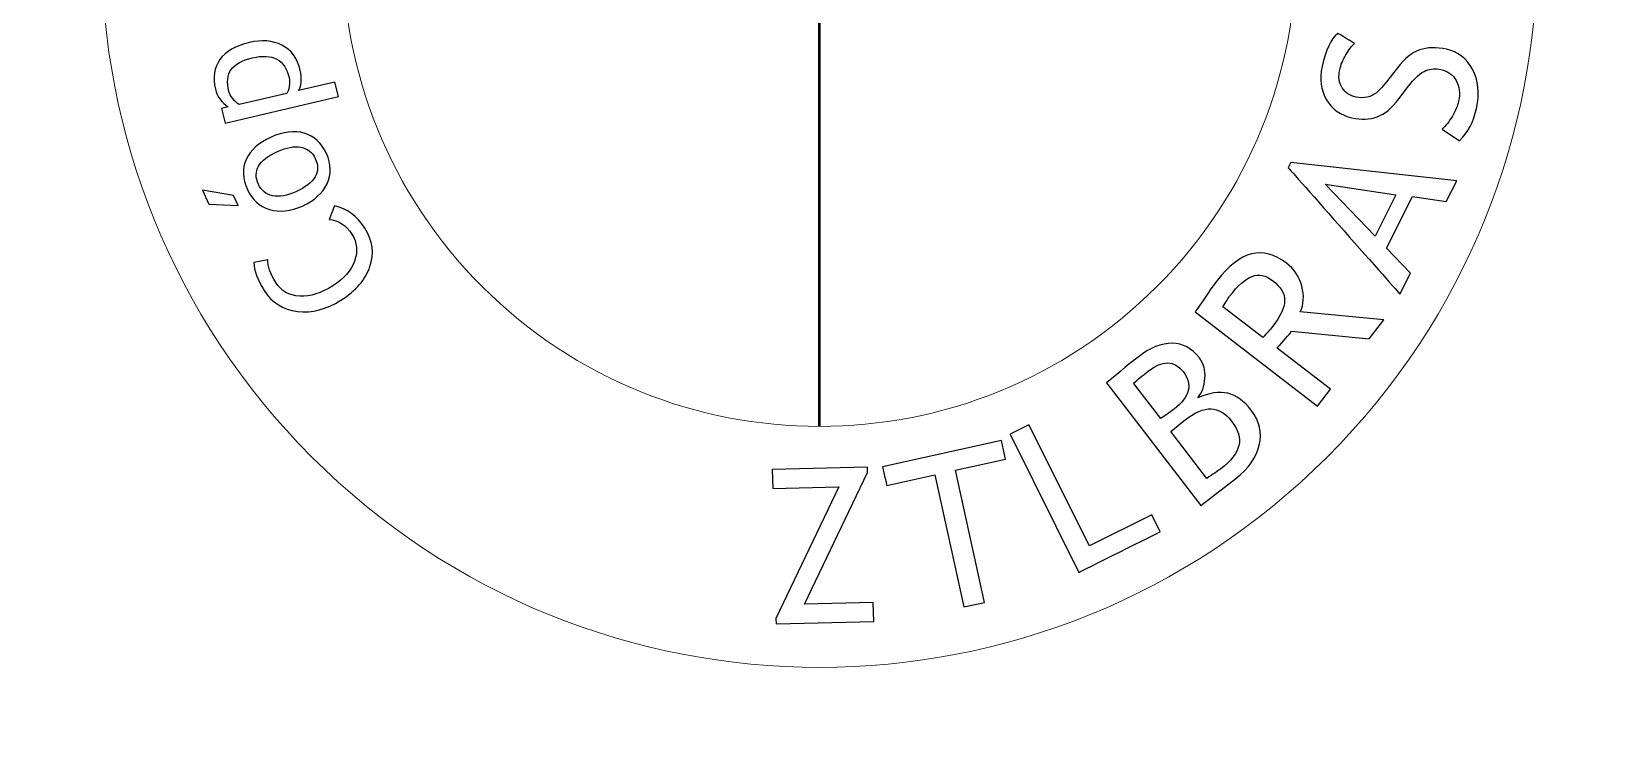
# Model space of a CAD drawing. Header units: millimetres. Extents: x 4980 to 5188, y 1170 to 1461.
# Drawn here: x 5008.35 to 5052.25, y 1243.52 to 1263.18 of the extents above; entities that cross this region are included whole.
import ezdxf

# ---------------------------------------------------------------- set-up
doc = ezdxf.new("R2010")
doc.units = ezdxf.units.MM
doc.layers.add('Camada 1', color=7, linetype='Continuous')

msp = doc.modelspace()

# ---------------------------------------------------------------- linework, layer by layer
at = {"layer": 'Camada 1', "lineweight": 20}
for points in [[(5016.15809, 1279.6102), (5023.96858, 1287.42069), (5036.63188, 1287.42069), (5044.44237, 1279.6102), (5044.44237, 1279.6102), (5052.25285, 1271.79971), (5052.25285, 1259.13641), (5044.44237, 1251.32593), (5044.44237, 1251.32593), (5036.63188, 1243.51544), (5023.96858, 1243.51544), (5016.15809, 1251.32593), (5016.15809, 1251.32593), (5008.3476, 1259.13641), (5008.3476, 1271.79971), (5016.15809, 1279.6102)], [(5020.90349, 1274.8648), (5026.09316, 1280.05447), (5034.5073, 1280.05447), (5039.69697, 1274.8648), (5039.69697, 1274.8648), (5044.88664, 1269.67513), (5044.88664, 1261.26099), (5039.69697, 1256.07132), (5039.69697, 1256.07132), (5034.5073, 1250.88165), (5026.09316, 1250.88165), (5020.90349, 1256.07132), (5020.90349, 1256.07132), (5015.71382, 1261.26099), (5015.71382, 1269.67513), (5020.90349, 1274.8648)]]:
    msp.add_open_spline(points, degree=3, knots=[0, 0, 0, 0, 0.2, 0.2, 0.2, 0.2, 0.4, 0.4, 0.4, 0.4, 0.6, 0.6, 0.6, 0.6, 1, 1, 1, 1], dxfattribs=at)
at = {"layer": 'Camada 1', "lineweight": 50}
msp.add_open_spline([(5030.30023, 1252.18845), (5030.30023, 1252.18845), (5030.30023, 1278.74767), (5030.30023, 1278.74767)], degree=3, dxfattribs=at)
at = {"layer": 'Camada 1'}
for points, knots in [([(5015.78884, 1261.53245), (5015.78884, 1261.53245), (5016.80156, 1261.76834), (5016.80156, 1261.76834), (5016.80156, 1261.76834), (5016.80156, 1261.76834), (5016.89554, 1261.36493), (5016.89554, 1261.36493), (5016.89554, 1261.36493), (5016.89554, 1261.36493), (5013.73816, 1260.6294), (5013.73816, 1260.6294), (5013.73816, 1260.6294), (5013.73816, 1260.6294), (5013.64419, 1261.0328), (5013.64419, 1261.0328), (5013.64419, 1261.0328), (5013.64419, 1261.0328), (5013.83065, 1261.07629), (5013.83065, 1261.07629), (5013.83065, 1261.07629), (5013.64185, 1261.19311), (5013.52228, 1261.35949), (5013.47194, 1261.57558), (5013.47194, 1261.57558), (5013.39684, 1261.89802), (5013.43891, 1262.17231), (5013.59738, 1262.39823), (5013.59738, 1262.39823), (5013.75662, 1262.62422), (5014.02984, 1262.78247), (5014.41663, 1262.87255), (5014.41663, 1262.87255), (5014.76142, 1262.95288), (5015.06441, 1262.9282), (5015.32477, 1262.79824), (5015.32477, 1262.79824), (5015.5852, 1262.66848), (5015.75518, 1262.43217), (5015.83488, 1262.09028), (5015.83488, 1262.09028), (5015.85729, 1261.99405), (5015.86464, 1261.8877), (5015.85602, 1261.7706), (5015.85602, 1261.7706), (5015.84767, 1261.6528), (5015.82491, 1261.5736), (5015.78884, 1261.53245)], [0, 0, 0, 0, 0.07692308, 0.07692308, 0.07692308, 0.07692308, 0.15384615, 0.15384615, 0.15384615, 0.15384615, 0.23076923, 0.23076923, 0.23076923, 0.23076923, 0.30769231, 0.30769231, 0.30769231, 0.30769231, 0.38461538, 0.38461538, 0.38461538, 0.38461539, 0.46153846, 0.46153846, 0.46153846, 0.46153846, 0.53846154, 0.53846154, 0.53846154, 0.53846154, 0.61538462, 0.61538462, 0.61538462, 0.61538462, 0.69230769, 0.69230769, 0.69230769, 0.69230769, 0.76923077, 0.76923077, 0.76923077, 0.76923077, 0.84615385, 0.84615385, 0.84615385, 0.84615385, 1, 1, 1, 1]), ([(5048.13141, 1260.13697), (5048.13141, 1260.13697), (5047.64782, 1260.46118), (5047.64782, 1260.46118), (5047.64782, 1260.46118), (5047.74957, 1260.55204), (5047.84433, 1260.67197), (5047.9318, 1260.82025), (5047.9318, 1260.82025), (5048.01948, 1260.96945), (5048.07704, 1261.10677), (5048.1044, 1261.23313), (5048.1044, 1261.23313), (5048.15298, 1261.45749), (5048.13028, 1261.65117), (5048.03737, 1261.8138), (5048.03737, 1261.8138), (5047.94438, 1261.97651), (5047.8036, 1262.07883), (5047.61452, 1262.11984), (5047.61452, 1262.11984), (5047.47232, 1262.1506), (5047.33281, 1262.14091), (5047.19499, 1262.09177), (5047.19499, 1262.09177), (5047.05718, 1262.04262), (5046.88351, 1261.88027), (5046.67343, 1261.60683), (5046.67343, 1261.60683), (5046.67343, 1261.60683), (5046.44206, 1261.30108), (5046.44206, 1261.30108), (5046.44206, 1261.30108), (5046.24549, 1261.04214), (5046.04325, 1260.87568), (5045.83537, 1260.80172), (5045.83537, 1260.80172), (5045.62634, 1260.72705), (5045.39265, 1260.71821), (5045.13498, 1260.77407), (5045.13498, 1260.77407), (5044.82053, 1260.84217), (5044.58414, 1261.01025), (5044.42561, 1261.27753), (5044.42561, 1261.27753), (5044.26707, 1261.54468), (5044.22599, 1261.85206), (5044.30179, 1262.20179), (5044.30179, 1262.20179), (5044.40263, 1262.66721), (5044.54836, 1262.97516), (5044.7397, 1263.12436), (5044.7397, 1263.12436), (5044.7397, 1263.12436), (5045.20448, 1262.84625), (5045.20448, 1262.84625), (5045.20448, 1262.84625), (5045.13222, 1262.7819), (5045.05182, 1262.67619), (5044.96591, 1262.53074), (5044.96591, 1262.53074), (5044.87978, 1262.38423), (5044.82194, 1262.24507), (5044.79281, 1262.11072), (5044.79281, 1262.11072), (5044.75038, 1261.91485), (5044.77294, 1261.74889), (5044.85949, 1261.61327), (5044.85949, 1261.61327), (5044.94568, 1261.47658), (5045.07664, 1261.38975), (5045.25101, 1261.35199), (5045.25101, 1261.35199), (5045.35786, 1261.32887), (5045.46025, 1261.32816), (5045.55705, 1261.34916), (5045.55705, 1261.34916), (5045.65406, 1261.37024), (5045.73948, 1261.41026), (5045.81387, 1261.46895), (5045.81387, 1261.46895), (5045.88903, 1261.52757), (5046.00436, 1261.65746), (5046.15915, 1261.85566), (5046.15915, 1261.85566), (5046.15915, 1261.85566), (5046.39851, 1262.16488), (5046.39851, 1262.16488), (5046.39851, 1262.16488), (5046.59614, 1262.42361), (5046.80219, 1262.58922), (5047.0156, 1262.66502), (5047.0156, 1262.66502), (5047.22985, 1262.73969), (5047.48137, 1262.74556), (5047.77234, 1262.68255), (5047.77234, 1262.68255), (5048.08877, 1262.61404), (5048.32855, 1262.4287), (5048.49402, 1262.12719), (5048.49402, 1262.12719), (5048.65941, 1261.82561), (5048.69554, 1261.46195), (5048.60341, 1261.03676), (5048.60341, 1261.03676), (5048.52244, 1260.66348), (5048.36511, 1260.36317), (5048.13141, 1260.13697)], [0, 0, 0, 0, 0.03571429, 0.03571429, 0.03571429, 0.03571429, 0.07142857, 0.07142857, 0.07142857, 0.07142857, 0.10714286, 0.10714286, 0.10714286, 0.10714286, 0.14285714, 0.14285714, 0.14285714, 0.14285714, 0.17857143, 0.17857143, 0.17857143, 0.17857143, 0.21428571, 0.21428571, 0.21428571, 0.21428572, 0.25, 0.25, 0.25, 0.25, 0.28571429, 0.28571429, 0.28571429, 0.28571429, 0.32142857, 0.32142857, 0.32142857, 0.32142857, 0.35714286, 0.35714286, 0.35714286, 0.35714286, 0.39285714, 0.39285714, 0.39285714, 0.39285714, 0.42857143, 0.42857143, 0.42857143, 0.42857143, 0.46428571, 0.46428571, 0.46428571, 0.46428572, 0.5, 0.5, 0.5, 0.5, 0.53571429, 0.53571429, 0.53571429, 0.53571429, 0.57142857, 0.57142857, 0.57142857, 0.57142857, 0.60714286, 0.60714286, 0.60714286, 0.60714286, 0.64285714, 0.64285714, 0.64285714, 0.64285714, 0.67857143, 0.67857143, 0.67857143, 0.67857143, 0.71428571, 0.71428571, 0.71428571, 0.71428572, 0.75, 0.75, 0.75, 0.75, 0.78571429, 0.78571429, 0.78571429, 0.78571429, 0.82142857, 0.82142857, 0.82142857, 0.82142857, 0.85714286, 0.85714286, 0.85714286, 0.85714286, 0.89285714, 0.89285714, 0.89285714, 0.89285714, 0.92857143, 0.92857143, 0.92857143, 0.92857143, 1, 1, 1, 1]), ([(5014.13209, 1261.14651), (5014.13209, 1261.14651), (5015.45636, 1261.45495), (5015.45636, 1261.45495), (5015.45636, 1261.45495), (5015.48875, 1261.48917), (5015.51236, 1261.55111), (5015.52785, 1261.64155), (5015.52785, 1261.64155), (5015.54362, 1261.73128), (5015.54249, 1261.81486), (5015.52438, 1261.89222), (5015.52438, 1261.89222), (5015.40807, 1262.39179), (5015.06717, 1262.57599), (5014.50113, 1262.44412), (5014.50113, 1262.44412), (5014.21426, 1262.3773), (5014.01768, 1262.26897), (5013.91218, 1262.11949), (5013.91218, 1262.11949), (5013.80689, 1261.96993), (5013.78448, 1261.76508), (5013.8455, 1261.50338), (5013.8455, 1261.50338), (5013.85865, 1261.44696), (5013.89408, 1261.38282), (5013.95312, 1261.30978), (5013.95312, 1261.30978), (5014.01188, 1261.2373), (5014.07185, 1261.18271), (5014.13209, 1261.14651)], [0, 0, 0, 0, 0.11111111, 0.11111111, 0.11111111, 0.11111111, 0.22222222, 0.22222222, 0.22222222, 0.22222222, 0.33333333, 0.33333333, 0.33333333, 0.33333333, 0.44444444, 0.44444444, 0.44444444, 0.44444445, 0.55555556, 0.55555556, 0.55555556, 0.55555556, 0.66666667, 0.66666667, 0.66666667, 0.66666667, 0.77777778, 0.77777778, 0.77777778, 0.77777778, 1, 1, 1, 1]), ([(5015.893, 1258.31702), (5015.56526, 1258.16803), (5015.26049, 1258.1355), (5014.97899, 1258.22043), (5014.97899, 1258.22043), (5014.69749, 1258.30521), (5014.49151, 1258.49125), (5014.36063, 1258.77911), (5014.36063, 1258.77911), (5014.22274, 1259.08246), (5014.21263, 1259.36156), (5014.33036, 1259.61732), (5014.33036, 1259.61732), (5014.44753, 1259.87265), (5014.6777, 1260.07835), (5015.02156, 1260.23469), (5015.02156, 1260.23469), (5015.36345, 1260.39004), (5015.67217, 1260.42667), (5015.94801, 1260.345), (5015.94801, 1260.345), (5016.22336, 1260.26312), (5016.428, 1260.07475), (5016.56213, 1259.77953), (5016.56213, 1259.77953), (5016.69967, 1259.47682), (5016.70653, 1259.19616), (5016.58398, 1258.93659), (5016.58398, 1258.93659), (5016.46144, 1258.67715), (5016.23086, 1258.47046), (5015.893, 1258.31702)], [0, 0, 0, 0, 0.11111111, 0.11111111, 0.11111111, 0.11111111, 0.22222222, 0.22222222, 0.22222222, 0.22222222, 0.33333333, 0.33333333, 0.33333333, 0.33333333, 0.44444444, 0.44444444, 0.44444444, 0.44444445, 0.55555556, 0.55555556, 0.55555556, 0.55555556, 0.66666667, 0.66666667, 0.66666667, 0.66666667, 0.77777778, 0.77777778, 0.77777778, 0.77777778, 1, 1, 1, 1]), ([(5015.71248, 1258.7142), (5016.24422, 1258.95589), (5016.42446, 1259.2644), (5016.25398, 1259.63952), (5016.25398, 1259.63952), (5016.17478, 1259.81389), (5016.04156, 1259.91869), (5015.85383, 1259.95326), (5015.85383, 1259.95326), (5015.66602, 1259.98777), (5015.4488, 1259.94945), (5015.20209, 1259.83737), (5015.20209, 1259.83737), (5014.67713, 1259.59879), (5014.49901, 1259.29283), (5014.66879, 1258.91912), (5014.66879, 1258.91912), (5014.74685, 1258.74743), (5014.87844, 1258.64257), (5015.06469, 1258.60425), (5015.06469, 1258.60425), (5015.25088, 1258.56571), (5015.46647, 1258.60255), (5015.71248, 1258.7142)], [0, 0, 0, 0, 0.14285714, 0.14285714, 0.14285714, 0.14285714, 0.28571429, 0.28571429, 0.28571429, 0.28571429, 0.42857143, 0.42857143, 0.42857143, 0.42857143, 0.57142857, 0.57142857, 0.57142857, 0.57142857, 0.71428571, 0.71428571, 0.71428571, 0.71428572, 1, 1, 1, 1]), ([(5047.76301, 1258.43921), (5047.76301, 1258.43921), (5046.81782, 1258.58056), (5046.81782, 1258.58056), (5046.81782, 1258.58056), (5046.81782, 1258.58056), (5046.09593, 1257.1428), (5046.09593, 1257.1428), (5046.09593, 1257.1428), (5046.09593, 1257.1428), (5046.76443, 1256.4504), (5046.76443, 1256.4504), (5046.76443, 1256.4504), (5046.76443, 1256.4504), (5046.47028, 1255.86449), (5046.47028, 1255.86449), (5046.47028, 1255.86449), (5046.47028, 1255.86449), (5043.35872, 1259.38517), (5043.35872, 1259.38517), (5043.35872, 1259.38517), (5043.35872, 1259.38517), (5043.42894, 1259.52497), (5043.42894, 1259.52497), (5043.42894, 1259.52497), (5043.42894, 1259.52497), (5048.05448, 1259.0196), (5048.05448, 1259.0196), (5048.05448, 1259.0196), (5048.05448, 1259.0196), (5047.76301, 1258.43921), (5047.76301, 1258.43921)], [0, 0, 0, 0, 0.11111111, 0.11111111, 0.11111111, 0.11111111, 0.22222222, 0.22222222, 0.22222222, 0.22222222, 0.33333333, 0.33333333, 0.33333333, 0.33333333, 0.44444444, 0.44444444, 0.44444444, 0.44444445, 0.55555556, 0.55555556, 0.55555556, 0.55555556, 0.66666667, 0.66666667, 0.66666667, 0.66666667, 0.77777778, 0.77777778, 0.77777778, 0.77777778, 1, 1, 1, 1]), ([(5044.39223, 1258.92358), (5044.39223, 1258.92358), (5045.77908, 1257.47676), (5045.77908, 1257.47676), (5045.77908, 1257.47676), (5045.77908, 1257.47676), (5046.35523, 1258.6244), (5046.35523, 1258.6244), (5046.35523, 1258.6244), (5046.35523, 1258.6244), (5044.39223, 1258.92358), (5044.39223, 1258.92358)], [0, 0, 0, 0, 0.25, 0.25, 0.25, 0.25, 0.5, 0.5, 0.5, 0.5, 1, 1, 1, 1]), ([(5013.114, 1258.75634), (5013.114, 1258.75634), (5013.97922, 1258.60658), (5013.97922, 1258.60658), (5013.97922, 1258.60658), (5013.97922, 1258.60658), (5014.10451, 1258.33095), (5014.10451, 1258.33095), (5014.10451, 1258.33095), (5014.10451, 1258.33095), (5013.29085, 1258.36708), (5013.29085, 1258.36708), (5013.29085, 1258.36708), (5013.29085, 1258.36708), (5013.114, 1258.75634), (5013.114, 1258.75634)], [0, 0, 0, 0, 0.2, 0.2, 0.2, 0.2, 0.4, 0.4, 0.4, 0.4, 0.6, 0.6, 0.6, 0.6, 1, 1, 1, 1]), ([(5014.54073, 1256.74413), (5014.54073, 1256.74413), (5014.93275, 1256.82022), (5014.93275, 1256.82022), (5014.93275, 1256.82022), (5014.92094, 1256.64761), (5014.99441, 1256.43583), (5015.15443, 1256.18318), (5015.15443, 1256.18318), (5015.30377, 1255.94743), (5015.52523, 1255.82242), (5015.81904, 1255.80806), (5015.81904, 1255.80806), (5016.11291, 1255.79491), (5016.42022, 1255.88938), (5016.74061, 1256.09239), (5016.74061, 1256.09239), (5017.04721, 1256.28656), (5017.24909, 1256.51715), (5017.34653, 1256.78359), (5017.34653, 1256.78359), (5017.44453, 1257.05045), (5017.42042, 1257.29956), (5017.27384, 1257.53086), (5017.27384, 1257.53086), (5017.11453, 1257.78238), (5016.90303, 1257.92061), (5016.63985, 1257.94381), (5016.63985, 1257.94381), (5016.63985, 1257.94381), (5016.79286, 1258.32352), (5016.79286, 1258.32352), (5016.79286, 1258.32352), (5017.1385, 1258.24376), (5017.41738, 1258.03644), (5017.62987, 1257.70106), (5017.62987, 1257.70106), (5017.85268, 1257.34927), (5017.90118, 1256.99261), (5017.77553, 1256.62923), (5017.77553, 1256.62923), (5017.65009, 1256.2669), (5017.3799, 1255.95429), (5016.96412, 1255.69097), (5016.96412, 1255.69097), (5016.56221, 1255.43641), (5016.16043, 1255.33289), (5015.7578, 1255.38026), (5015.7578, 1255.38026), (5015.35539, 1255.42757), (5015.04624, 1255.62174), (5014.82937, 1255.96405), (5014.82937, 1255.96405), (5014.64382, 1256.25693), (5014.5478, 1256.51673), (5014.54073, 1256.74413)], [0, 0, 0, 0, 0.06666667, 0.06666667, 0.06666667, 0.06666667, 0.13333333, 0.13333333, 0.13333333, 0.13333333, 0.2, 0.2, 0.2, 0.2, 0.26666667, 0.26666667, 0.26666667, 0.26666667, 0.33333333, 0.33333333, 0.33333333, 0.33333333, 0.4, 0.4, 0.4, 0.4, 0.46666667, 0.46666667, 0.46666667, 0.46666667, 0.53333333, 0.53333333, 0.53333333, 0.53333333, 0.6, 0.6, 0.6, 0.6, 0.66666667, 0.66666667, 0.66666667, 0.66666667, 0.73333333, 0.73333333, 0.73333333, 0.73333333, 0.8, 0.8, 0.8, 0.8, 0.86666667, 0.86666667, 0.86666667, 0.86666667, 1, 1, 1, 1]), ([(5045.61284, 1254.61475), (5045.61284, 1254.61475), (5043.45058, 1254.83091), (5043.45058, 1254.83091), (5043.45058, 1254.83091), (5043.37046, 1254.72676), (5043.23618, 1254.56829), (5043.04837, 1254.35489), (5043.04837, 1254.35489), (5043.04837, 1254.35489), (5044.5357, 1253.21249), (5044.5357, 1253.21249), (5044.5357, 1253.21249), (5044.5357, 1253.21249), (5044.17663, 1252.74495), (5044.17663, 1252.74495), (5044.17663, 1252.74495), (5044.17663, 1252.74495), (5040.76294, 1255.36697), (5040.76294, 1255.36697), (5040.76294, 1255.36697), (5040.77651, 1255.38451), (5040.8637, 1255.50959), (5041.024, 1255.74287), (5041.024, 1255.74287), (5041.18479, 1255.97706), (5041.30451, 1256.14429), (5041.38321, 1256.24689), (5041.38321, 1256.24689), (5042.01402, 1257.06806), (5042.65586, 1257.22737), (5043.30852, 1256.72603), (5043.30852, 1256.72603), (5043.52313, 1256.5612), (5043.66568, 1256.34681), (5043.73611, 1256.08292), (5043.73611, 1256.08292), (5043.80639, 1255.81902), (5043.7926, 1255.58066), (5043.69481, 1255.36619), (5043.69481, 1255.36619), (5043.69481, 1255.36619), (5046.02317, 1255.14897), (5046.02317, 1255.14897), (5046.02317, 1255.14897), (5046.02317, 1255.14897), (5045.61284, 1254.61475), (5045.61284, 1254.61475)], [0, 0, 0, 0, 0.07692308, 0.07692308, 0.07692308, 0.07692308, 0.15384615, 0.15384615, 0.15384615, 0.15384615, 0.23076923, 0.23076923, 0.23076923, 0.23076923, 0.30769231, 0.30769231, 0.30769231, 0.30769231, 0.38461538, 0.38461538, 0.38461538, 0.38461539, 0.46153846, 0.46153846, 0.46153846, 0.46153846, 0.53846154, 0.53846154, 0.53846154, 0.53846154, 0.61538462, 0.61538462, 0.61538462, 0.61538462, 0.69230769, 0.69230769, 0.69230769, 0.69230769, 0.76923077, 0.76923077, 0.76923077, 0.76923077, 0.84615385, 0.84615385, 0.84615385, 0.84615385, 1, 1, 1, 1]), ([(5041.53948, 1255.51391), (5041.53948, 1255.51391), (5042.65247, 1254.65901), (5042.65247, 1254.65901), (5042.65247, 1254.65901), (5042.75302, 1254.75872), (5042.84459, 1254.86146), (5042.92576, 1254.96724), (5042.92576, 1254.96724), (5043.14016, 1255.24627), (5043.25054, 1255.48378), (5043.25839, 1255.68001), (5043.25839, 1255.68001), (5043.26553, 1255.87679), (5043.15296, 1256.06432), (5042.92088, 1256.24265), (5042.92088, 1256.24265), (5042.72919, 1256.3898), (5042.53919, 1256.42706), (5042.35053, 1256.35593), (5042.35053, 1256.35593), (5042.16117, 1256.2838), (5041.95356, 1256.1008), (5041.72708, 1255.80587), (5041.72708, 1255.80587), (5041.69158, 1255.75963), (5041.62935, 1255.66219), (5041.53948, 1255.51391)], [0, 0, 0, 0, 0.125, 0.125, 0.125, 0.125, 0.25, 0.25, 0.25, 0.25, 0.375, 0.375, 0.375, 0.375, 0.5, 0.5, 0.5, 0.5, 0.625, 0.625, 0.625, 0.625, 0.75, 0.75, 0.75, 0.75, 1, 1, 1, 1]), ([(5041.89798, 1250.72764), (5041.89798, 1250.72764), (5040.92387, 1249.97839), (5040.92387, 1249.97839), (5040.92387, 1249.97839), (5040.92387, 1249.97839), (5038.29966, 1253.39032), (5038.29966, 1253.39032), (5038.29966, 1253.39032), (5038.69988, 1253.72973), (5038.99064, 1253.96987), (5039.17428, 1254.11108), (5039.17428, 1254.11108), (5039.51192, 1254.3708), (5039.82899, 1254.49949), (5040.12597, 1254.49652), (5040.12597, 1254.49652), (5040.42289, 1254.49348), (5040.67462, 1254.35701), (5040.88244, 1254.08682), (5040.88244, 1254.08682), (5041.00406, 1253.92871), (5041.05638, 1253.73893), (5041.03913, 1253.51817), (5041.03913, 1253.51817), (5041.02096, 1253.29677), (5040.95435, 1253.11533), (5040.8364, 1252.97278), (5040.8364, 1252.97278), (5041.1558, 1253.11483), (5041.43447, 1253.15705), (5041.67305, 1253.10161), (5041.67305, 1253.10161), (5041.91241, 1253.0454), (5042.13119, 1252.88743), (5042.33045, 1252.62835), (5042.33045, 1252.62835), (5042.56082, 1252.32881), (5042.63514, 1252.00531), (5042.55255, 1251.65728), (5042.55255, 1251.65728), (5042.47081, 1251.3098), (5042.25161, 1250.99952), (5041.89798, 1250.72764)], [0, 0, 0, 0, 0.08333333, 0.08333333, 0.08333333, 0.08333333, 0.16666667, 0.16666667, 0.16666667, 0.16666667, 0.25, 0.25, 0.25, 0.25, 0.33333333, 0.33333333, 0.33333333, 0.33333333, 0.41666667, 0.41666667, 0.41666667, 0.41666667, 0.5, 0.5, 0.5, 0.5, 0.58333333, 0.58333333, 0.58333333, 0.58333333, 0.66666667, 0.66666667, 0.66666667, 0.66666667, 0.75, 0.75, 0.75, 0.75, 0.83333333, 0.83333333, 0.83333333, 0.83333333, 1, 1, 1, 1]), ([(5039.0516, 1253.37943), (5039.0516, 1253.37943), (5039.807, 1252.39733), (5039.807, 1252.39733), (5039.807, 1252.39733), (5039.91214, 1252.46288), (5040.0373, 1252.55155), (5040.18113, 1252.66229), (5040.18113, 1252.66229), (5040.62208, 1253.00141), (5040.70488, 1253.35094), (5040.42861, 1253.71008), (5040.42861, 1253.71008), (5040.18544, 1254.02622), (5039.86123, 1254.02856), (5039.45592, 1253.71687), (5039.45592, 1253.71687), (5039.30021, 1253.59708), (5039.16544, 1253.48465), (5039.0516, 1253.37943)], [0, 0, 0, 0, 0.16666667, 0.16666667, 0.16666667, 0.16666667, 0.33333333, 0.33333333, 0.33333333, 0.33333333, 0.5, 0.5, 0.5, 0.5, 0.66666667, 0.66666667, 0.66666667, 0.66666667, 1, 1, 1, 1]), ([(5040.08383, 1252.03735), (5040.08383, 1252.03735), (5041.08736, 1250.73259), (5041.08736, 1250.73259), (5041.08736, 1250.73259), (5041.25869, 1250.84043), (5041.38717, 1250.92648), (5041.47216, 1250.99196), (5041.47216, 1250.99196), (5041.76384, 1251.21618), (5041.93376, 1251.43418), (5041.98361, 1251.64709), (5041.98361, 1251.64709), (5042.03354, 1251.86007), (5041.96587, 1252.08614), (5041.78131, 1252.32613), (5041.78131, 1252.32613), (5041.61019, 1252.54858), (5041.42076, 1252.66349), (5041.21159, 1252.6707), (5041.21159, 1252.6707), (5041.00236, 1252.67798), (5040.74766, 1252.56683), (5040.44891, 1252.33709), (5040.44891, 1252.33709), (5040.44891, 1252.33709), (5040.08383, 1252.03735), (5040.08383, 1252.03735)], [0, 0, 0, 0, 0.125, 0.125, 0.125, 0.125, 0.25, 0.25, 0.25, 0.25, 0.375, 0.375, 0.375, 0.375, 0.5, 0.5, 0.5, 0.5, 0.625, 0.625, 0.625, 0.625, 0.75, 0.75, 0.75, 0.75, 1, 1, 1, 1]), ([(5037.52679, 1248.11375), (5037.52679, 1248.11375), (5035.60912, 1251.96296), (5035.60912, 1251.96296), (5035.60912, 1251.96296), (5035.60912, 1251.96296), (5036.13669, 1252.22579), (5036.13669, 1252.22579), (5036.13669, 1252.22579), (5036.13669, 1252.22579), (5037.81833, 1248.85034), (5037.81833, 1248.85034), (5037.81833, 1248.85034), (5037.81833, 1248.85034), (5039.55718, 1249.71662), (5039.55718, 1249.71662), (5039.55718, 1249.71662), (5039.55718, 1249.71662), (5039.79321, 1249.24286), (5039.79321, 1249.24286), (5039.79321, 1249.24286), (5039.79321, 1249.24286), (5037.52679, 1248.11375), (5037.52679, 1248.11375)], [0, 0, 0, 0, 0.14285714, 0.14285714, 0.14285714, 0.14285714, 0.28571429, 0.28571429, 0.28571429, 0.28571429, 0.42857143, 0.42857143, 0.42857143, 0.42857143, 0.57142857, 0.57142857, 0.57142857, 0.57142857, 0.71428571, 0.71428571, 0.71428571, 0.71428572, 1, 1, 1, 1]), ([(5034.08587, 1250.95957), (5034.08587, 1250.95957), (5034.90102, 1247.27767), (5034.90102, 1247.27767), (5034.90102, 1247.27767), (5034.90102, 1247.27767), (5034.32558, 1247.15025), (5034.32558, 1247.15025), (5034.32558, 1247.15025), (5034.32558, 1247.15025), (5033.51042, 1250.83215), (5033.51042, 1250.83215), (5033.51042, 1250.83215), (5033.51042, 1250.83215), (5032.17152, 1250.5358), (5032.17152, 1250.5358), (5032.17152, 1250.5358), (5032.17152, 1250.5358), (5032.05711, 1251.05256), (5032.05711, 1251.05256), (5032.05711, 1251.05256), (5032.05711, 1251.05256), (5035.36912, 1251.78576), (5035.36912, 1251.78576), (5035.36912, 1251.78576), (5035.36912, 1251.78576), (5035.48353, 1251.269), (5035.48353, 1251.269), (5035.48353, 1251.269), (5035.48353, 1251.269), (5034.08587, 1250.95957), (5034.08587, 1250.95957)], [0, 0, 0, 0, 0.11111111, 0.11111111, 0.11111111, 0.11111111, 0.22222222, 0.22222222, 0.22222222, 0.22222222, 0.33333333, 0.33333333, 0.33333333, 0.33333333, 0.44444444, 0.44444444, 0.44444444, 0.44444445, 0.55555556, 0.55555556, 0.55555556, 0.55555556, 0.66666667, 0.66666667, 0.66666667, 0.66666667, 0.77777778, 0.77777778, 0.77777778, 0.77777778, 1, 1, 1, 1]), ([(5029.09178, 1246.6791), (5029.09178, 1246.6791), (5029.08811, 1246.82547), (5029.08811, 1246.82547), (5029.08811, 1246.82547), (5029.08811, 1246.82547), (5030.84223, 1250.49571), (5030.84223, 1250.49571), (5030.84223, 1250.49571), (5030.84223, 1250.49571), (5028.99632, 1250.44897), (5028.99632, 1250.44897), (5028.99632, 1250.44897), (5028.99632, 1250.44897), (5028.98296, 1250.9781), (5028.98296, 1250.9781), (5028.98296, 1250.9781), (5028.98296, 1250.9781), (5031.63447, 1251.04527), (5031.63447, 1251.04527), (5031.63447, 1251.04527), (5031.63447, 1251.04527), (5031.63815, 1250.8989), (5031.63815, 1250.8989), (5031.63815, 1250.8989), (5031.63815, 1250.8989), (5029.87802, 1247.22845), (5029.87802, 1247.22845), (5029.87802, 1247.22845), (5029.87802, 1247.22845), (5031.79618, 1247.27703), (5031.79618, 1247.27703), (5031.79618, 1247.27703), (5031.79618, 1247.27703), (5031.80955, 1246.7479), (5031.80955, 1246.7479), (5031.80955, 1246.7479), (5031.80955, 1246.7479), (5029.09178, 1246.6791), (5029.09178, 1246.6791)], [0, 0, 0, 0, 0.09090909, 0.09090909, 0.09090909, 0.09090909, 0.18181818, 0.18181818, 0.18181818, 0.18181818, 0.27272727, 0.27272727, 0.27272727, 0.27272727, 0.36363636, 0.36363636, 0.36363636, 0.36363636, 0.45454545, 0.45454545, 0.45454545, 0.45454546, 0.54545455, 0.54545455, 0.54545455, 0.54545455, 0.63636364, 0.63636364, 0.63636364, 0.63636364, 0.72727273, 0.72727273, 0.72727273, 0.72727273, 0.81818182, 0.81818182, 0.81818182, 0.81818182, 1, 1, 1, 1])]:
    msp.add_open_spline(points, degree=3, knots=knots, dxfattribs=at)

doc.saveas('drawing.dxf')
